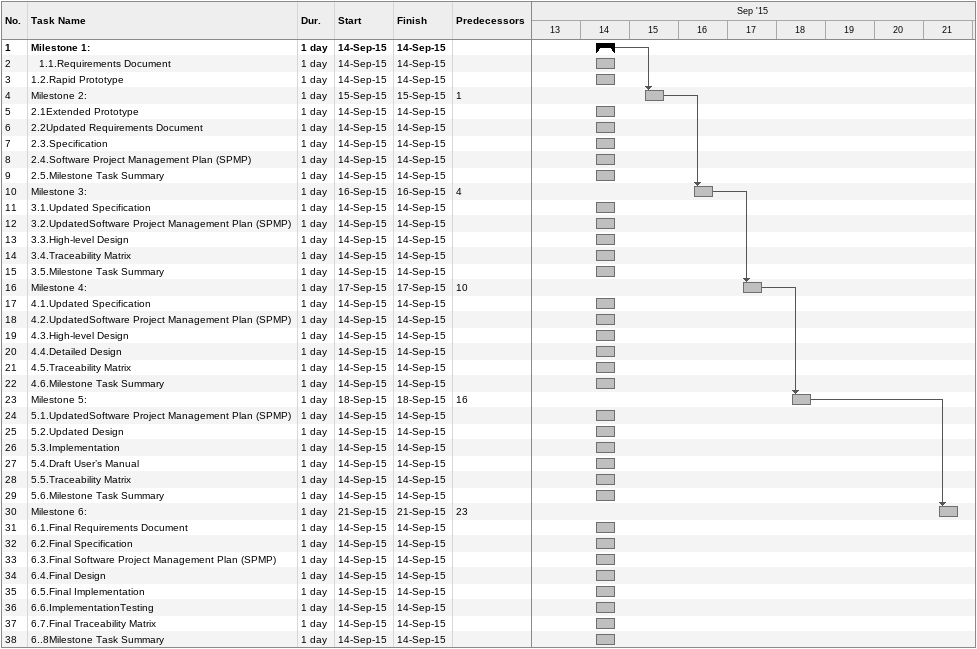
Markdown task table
| ID | Level | Task | Duration | Start | Finish | Predecessors |
|---|---|---|---|---|---|---|
| 1 | 1 | **Milestone 1:** | 1d | 2015-09-14 | 2015-09-14 |  |
| 2 | 2 | 1.1.Requirements Document | 1d | 2015-09-14 | 2015-09-14 |  |
| 3 | 1 | 1.2.Rapid Prototype | 1d | 2015-09-14 | 2015-09-14 |  |
| 4 | 1 | Milestone 2: | 1d | 2015-09-15 | 2015-09-15 | 1 |
| 5 | 1 | 2.1Extended Prototype | 1d | 2015-09-14 | 2015-09-14 |  |
| 6 | 1 | 2.2Updated Requirements Document | 1d | 2015-09-14 | 2015-09-14 |  |
| 7 | 1 | 2.3.Specification | 1d | 2015-09-14 | 2015-09-14 |  |
| 8 | 1 | 2.4.Software Project Management Plan (SPMP) | 1d | 2015-09-14 | 2015-09-14 |  |
| 9 | 1 | 2.5.Milestone Task Summary | 1d | 2015-09-14 | 2015-09-14 |  |
| 10 | 1 | Milestone 3: | 1d | 2015-09-16 | 2015-09-16 | 4 |
| 11 | 1 | 3.1.Updated Specification | 1d | 2015-09-14 | 2015-09-14 |  |
| 12 | 1 | 3.2.UpdatedSoftware Project Management Plan (SPMP) | 1d | 2015-09-14 | 2015-09-14 |  |
| 13 | 1 | 3.3.High-level Design | 1d | 2015-09-14 | 2015-09-14 |  |
| 14 | 1 | 3.4.Traceability Matrix | 1d | 2015-09-14 | 2015-09-14 |  |
| 15 | 1 | 3.5.Milestone Task Summary | 1d | 2015-09-14 | 2015-09-14 |  |
| 16 | 1 | Milestone 4: | 1d | 2015-09-17 | 2015-09-17 | 10 |
| 17 | 1 | 4.1.Updated Specification | 1d | 2015-09-14 | 2015-09-14 |  |
| 18 | 1 | 4.2.UpdatedSoftware Project Management Plan (SPMP) | 1d | 2015-09-14 | 2015-09-14 |  |
| 19 | 1 | 4.3.High-level Design | 1d | 2015-09-14 | 2015-09-14 |  |
| 20 | 1 | 4.4.Detailed Design | 1d | 2015-09-14 | 2015-09-14 |  |
| 21 | 1 | 4.5.Traceability Matrix | 1d | 2015-09-14 | 2015-09-14 |  |
| 22 | 1 | 4.6.Milestone Task Summary | 1d | 2015-09-14 | 2015-09-14 |  |
| 23 | 1 | Milestone 5: | 1d | 2015-09-18 | 2015-09-18 | 16 |
| 24 | 1 | 5.1.UpdatedSoftware Project Management Plan (SPMP) | 1d | 2015-09-14 | 2015-09-14 |  |
| 25 | 1 | 5.2.Updated Design | 1d | 2015-09-14 | 2015-09-14 |  |
| 26 | 1 | 5.3.Implementation | 1d | 2015-09-14 | 2015-09-14 |  |
| 27 | 1 | 5.4.Draft User’s Manual | 1d | 2015-09-14 | 2015-09-14 |  |
| 28 | 1 | 5.5.Traceability Matrix | 1d | 2015-09-14 | 2015-09-14 |  |
| 29 | 1 | 5.6.Milestone Task Summary | 1d | 2015-09-14 | 2015-09-14 |  |
| 30 | 1 | Milestone 6: | 1d | 2015-09-21 | 2015-09-21 | 23 |
| 31 | 1 | 6.1.Final Requirements Document | 1d | 2015-09-14 | 2015-09-14 |  |
| 32 | 1 | 6.2.Final Specification | 1d | 2015-09-14 | 2015-09-14 |  |
| 33 | 1 | 6.3.Final Software Project Management Plan (SPMP) | 1d | 2015-09-14 | 2015-09-14 |  |
| 34 | 1 | 6.4.Final Design | 1d | 2015-09-14 | 2015-09-14 |  |
| 35 | 1 | 6.5.Final Implementation | 1d | 2015-09-14 | 2015-09-14 |  |
| 36 | 1 | 6.6.ImplementationTesting | 1d | 2015-09-14 | 2015-09-14 |  |
| 37 | 1 | 6.7.Final Traceability Matrix | 1d | 2015-09-14 | 2015-09-14 |  |
| 38 | 1 | 6..8Milestone Task Summary | 1d | 2015-09-14 | 2015-09-14 |  |
